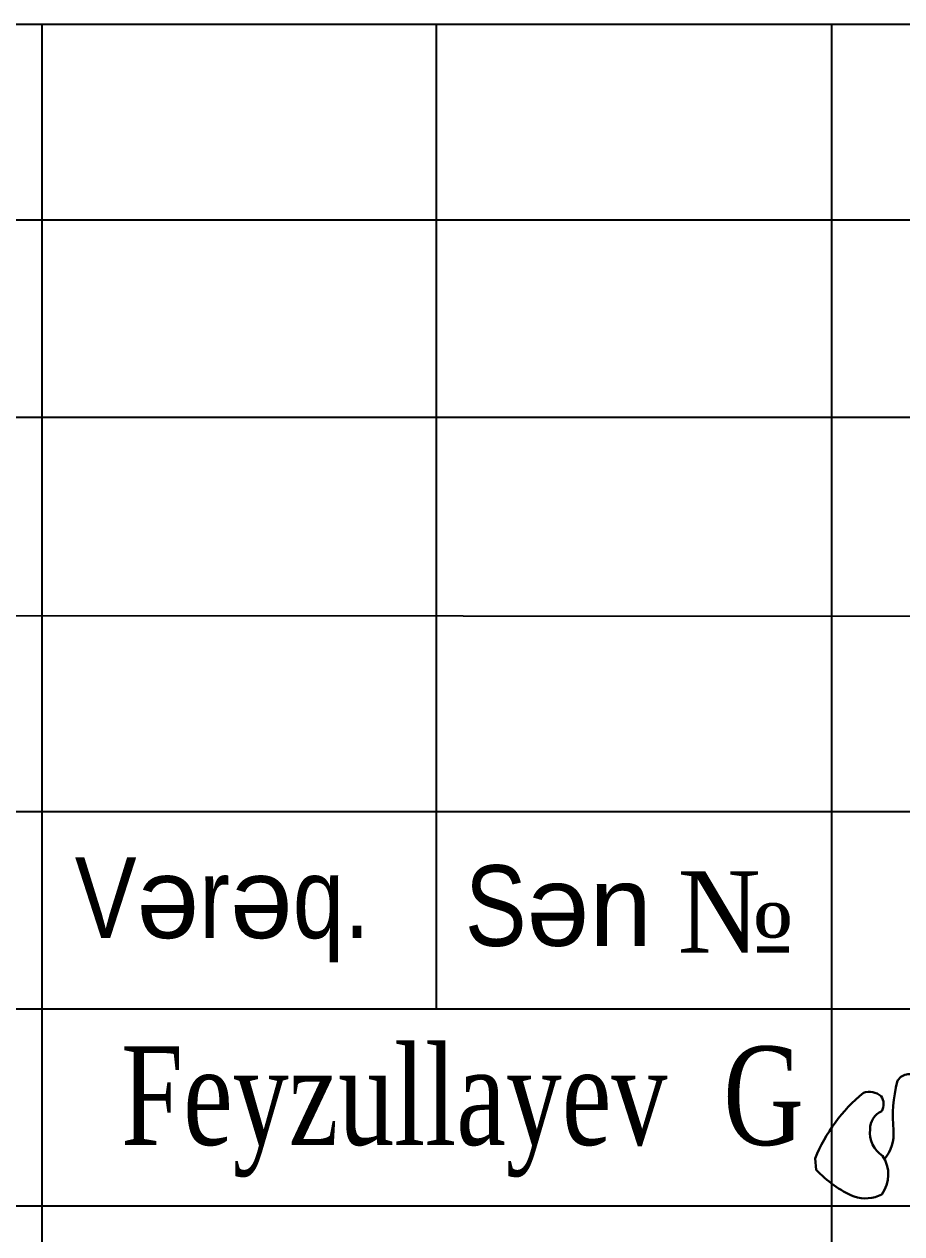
# Model space of a CAD drawing. Header units: millimetres. Extents: x 806395 to 2097197, y -233789 to 193681.
# Drawn here: x 2080145 to 2082368, y -79075 to -76008 of the extents above; entities that cross this region are included whole.
import ezdxf

# ---------------------------------------------------------------- set-up
doc = ezdxf.new("R2010")
doc.units = ezdxf.units.MM
doc.styles.add('400', font='times.ttf', dxfattribs={"width": 0.75, "height": 300})
doc.styles.add('RomanS', font='times.ttf', dxfattribs={"height": 300})
doc.styles.add('style6', font='ARIALN.TTF', dxfattribs={"height": 300})

# ---------------------------------------------------------------- blocks, each defined once
blk = doc.blocks.new('ntnntyht')
at = {"lineweight": 25, "ltscale": 15}
for p, q in [((1983715.1, -44360.7), (2003044.9, -44360.7)), ((1985802.3, -50107.4), (1985802.3, -44360.7)), ((1986846.4, -46969.6), (1986846.4, -44361.1)), ((1987892, -44360.7), (1987892, -50104.7)), ((1983723.2, -44879.2), (1990506.7, -44879.2)), ((1983723.2, -45401.6), (1990506.7, -45401.6)), ((1990494, -45931.4), (1983713.7, -45926.7)), ((1983723.2, -46446.5), (1990506.7, -46446.5)), ((1983723.2, -46968.9), (1990506.7, -46968.9)), ((1983723.2, -47491.3), (1990506.7, -47491.3))]:
    blk.add_line(p, q, dxfattribs=at)
at = {"lineweight": 5, "ltscale": 15}
for p, q in [((1983715.1, -44360.7), (1985804.8, -44360.7)), ((1985804.8, -44360.7), (1987894.5, -44360.7))]:
    blk.add_line(p, q, dxfattribs=at)
at = {"lineweight": 30}
for points in [[(1988032.3, -47367.1, 0.20271), (1988055.6, -47290.6, -0.083217), (1988065.8, -47162, -0.540975), (1988119.5, -47152.7), (1988137.4, -47196.4)], [(1987994, -47288.3, -0.300634), (1988024.7, -47240.1, 0.28025), (1988023.3, -47200.4, 0.268779), (1987976, -47191.8, 0.122192), (1987848.2, -47365.2), (1987850.9, -47395.4, 0.09999), (1987951.5, -47466.5, 0.200398), (1988024.9, -47460.7, 0.312914), (1988027.1, -47358.1, -0.293794), (1987994, -47288.3)]]:
    blk.add_lwpolyline(points, format="xyb", dxfattribs=at)
at = {"lineweight": 5, "style": 'RomanS'}
blk.add_text('№', height=215.2, dxfattribs=at).set_placement((1987483.8, -46820.1))
at = {"lineweight": 25, "width": 6455.657, "attachment_point": 1, "style": 'style6'}
for s, insert, char_height in [('V{\\fArial|b0|i0|c0|p34;ə\\fArial Narrow|b0|i0|c238|p34;r\\fArial|b0|i0|c0|p34;ə\\fArial Narrow|b0|i0|c238|p34;q}.', (1985889.1, -46568.1), 213.6145), ('S{\\fArial|b0|i0|c0|p34;ə\\fArial|b0|i0|c238|p34;n }', (1986921.5, -46588.7), 213.615)]:
    blk.add_mtext(s, dxfattribs=dict(at, insert=insert, char_height=char_height))
at = {"lineweight": 25, "ltscale": 15, "insert": (1986011.1, -47068.2), "char_height": 261.209, "width": 7882.412, "attachment_point": 1, "style": '400'}
blk.add_mtext('{\\fTimes New Roman|b0|i0|c238|p18;Feyzullayev  G}', dxfattribs=at)

msp = doc.modelspace()

# ---------------------------------------------------------------- block references
at = {"color": 3, "xscale": 0.9573202276254527, "yscale": 0.9573202276254527, "zscale": 0.9573202276254527}
msp.add_blockref('ntnntyht', (179141.232, -33540.544), dxfattribs=at)

doc.saveas('drawing.dxf')
